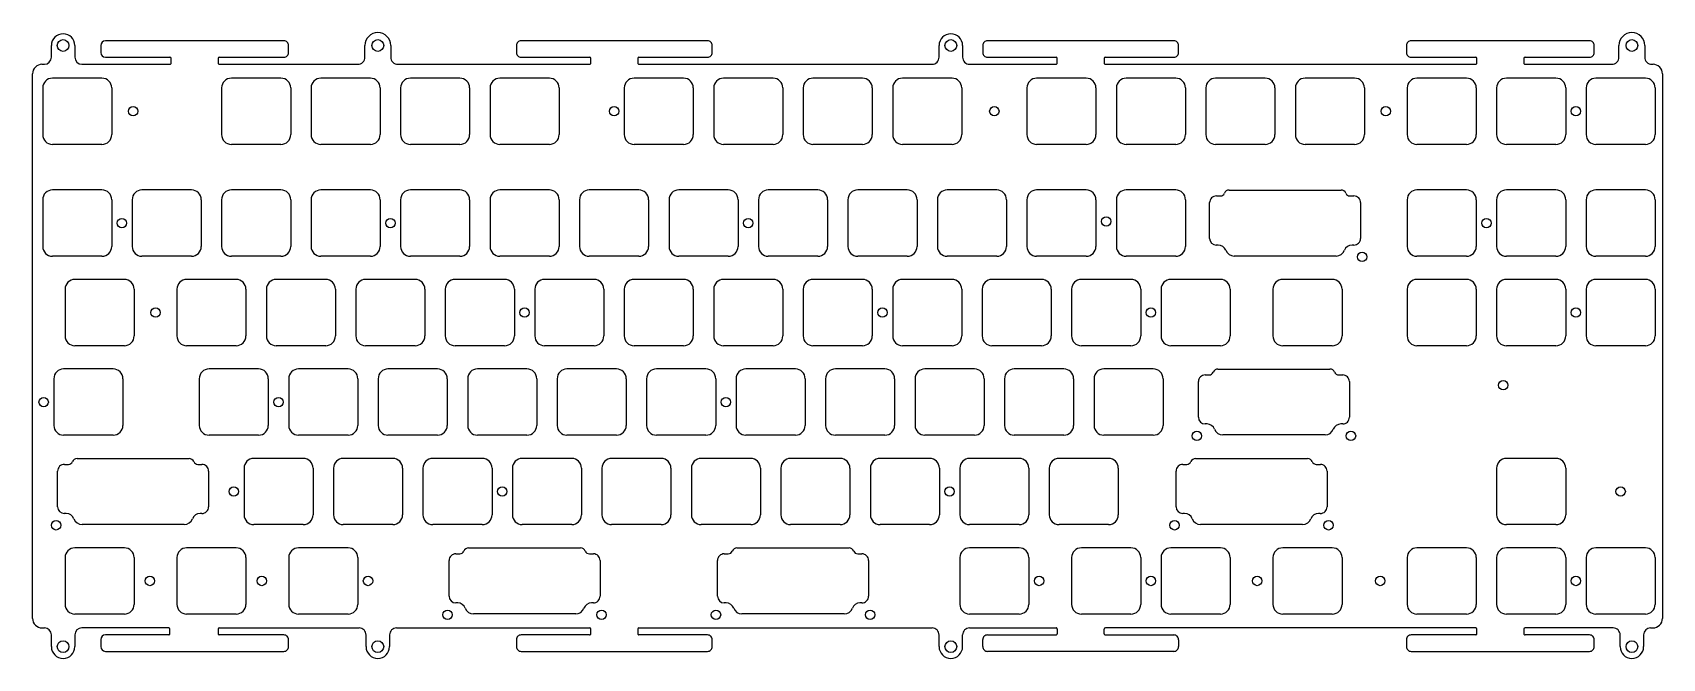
# Model space of a CAD drawing. Header units: millimetres. Extents: x -9 to 338, y -117 to 17.
import ezdxf

# ---------------------------------------------------------------- set-up
doc = ezdxf.new("R2010")
doc.units = ezdxf.units.MM
doc.layers.add('BLACK', color=7, linetype='CONTINUOUS')

msp = doc.modelspace()

# ---------------------------------------------------------------- linework, layer by layer
at = {"layer": 'BLACK', "linetype": 'Continuous'}
for p, q in [((-5.499999, 11.5), (-5.499999, 13.999999)), ((-0.499999, 13.999999), (-0.499999, 11.499999)), ((5.000001, 13.999999), (5.000001, 12.499999)), ((44.000001, 14.999999), (6.000001, 14.999999)), ((45.000001, 12.499999), (45.000001, 13.985828)), ((61.250001, 11.499999), (61.250001, 13.999999)), ((66.750001, 13.999999), (66.750001, 11.499999)), ((93.500001, 13.999999), (93.500001, 12.499999)), ((134.200001, 14.999999), (94.514243, 14.999999)), ((135.200001, 12.499999), (135.200001, 13.985828)), ((183.500001, 11.499999), (183.500001, 13.999999)), ((188.500001, 13.999999), (188.500001, 11.499999)), ((192.800001, 13.999999), (192.800001, 12.499999)), ((233.500001, 14.999999), (193.814243, 14.999999)), ((234.500001, 12.499999), (234.500001, 13.985828)), ((283.000001, 13.999999), (283.000001, 12.499999)), ((322.000001, 14.999999), (284.014243, 14.999999)), ((323.000001, 12.499999), (323.000001, 13.985828)), ((328.250001, 11.499999), (328.250001, 13.999999)), ((333.750001, 13.999999), (333.750001, 11.499999)), ((6.000001, 11.499999), (19.749901, 11.499999)), ((20.000001, 10.249999), (20.000001, 11.25697)), ((30.000001, 11.249899), (30.000001, 10.249899)), ((30.250001, 11.499999), (44.000001, 11.499999)), ((44.000001, 11.500049), (44.000001, 11.499999)), ((66.750001, 11.499999), (66.750049, 11.499999)), ((93.500049, 12.499999), (93.500001, 12.499999)), ((94.500001, 11.499999), (109.099901, 11.499999)), ((109.350001, 10.249999), (109.350001, 11.25697)), ((119.350001, 11.249899), (119.350001, 10.249899)), ((119.600001, 11.499999), (134.200001, 11.499999)), ((134.200001, 11.500049), (134.200001, 11.499999)), ((188.500001, 11.499999), (188.500049, 11.499999)), ((192.800049, 12.499999), (192.800001, 12.499999)), ((193.800001, 11.499999), (208.399901, 11.499999)), ((208.650001, 10.249999), (208.650001, 11.25697)), ((218.650001, 11.249899), (218.650001, 10.249899)), ((218.900001, 11.499999), (233.500001, 11.499999)), ((233.500001, 11.500049), (233.500001, 11.499999)), ((283.000049, 12.499999), (283.000001, 12.499999)), ((284.000001, 11.499999), (297.749901, 11.499999)), ((298.000001, 10.249999), (298.000001, 11.25697)), ((308.000001, 11.249899), (308.000001, 10.249899)), ((308.250001, 11.499999), (322.000001, 11.499999)), ((322.000001, 11.500049), (322.000001, 11.499999)), ((333.750001, 11.499999), (333.750049, 11.499999)), ((-9.499999, -108.000001), (-9.499999, 8)), ((-7.499999, 9.999999), (-7, 9.999999)), ((5.275001, 7.05), (-5.274995, 7.05)), ((1.000001, 9.999999), (19.750001, 9.999999)), ((19.750001, 9.999999), (19.750001, 10.000049)), ((30.249801, 9.999999), (59.750001, 9.999999)), ((43.375, 7.05), (32.824999, 7.05)), ((62.425, 7.05), (51.874999, 7.05)), ((59.750001, 9.999999), (59.750001, 10.000049)), ((68.250001, 9.999999), (109.100001, 9.999999)), ((81.475, 7.05), (70.924999, 7.05)), ((100.525, 7.05), (89.974999, 7.05)), ((109.100001, 9.999999), (109.100001, 10.000049)), ((118.550001, 7.049999), (118.550001, 7.05)), ((129.100001, 7.05), (118.550001, 7.05)), ((119.599801, 9.999999), (182.000001, 9.999999)), ((137.600001, 7.049999), (137.600001, 7.05)), ((148.150001, 7.05), (137.600001, 7.05)), ((156.650001, 7.049999), (156.650001, 7.05)), ((167.200001, 7.05), (156.650001, 7.05)), ((186.25, 7.05), (175.699999, 7.05)), ((182.000001, 9.999999), (182.000001, 10.000049)), ((190.000001, 9.999999), (208.400001, 9.999999)), ((214.825, 7.05), (204.274999, 7.05)), ((208.400001, 9.999999), (208.400001, 10.000049)), ((218.899801, 9.999999), (297.750001, 9.999999)), ((233.875, 7.05), (223.324999, 7.05)), ((252.925, 7.05), (242.374999, 7.05)), ((261.425001, 7.049999), (261.425001, 7.05)), ((271.975001, 7.05), (261.425001, 7.05)), ((285.237501, 7.049999), (285.237501, 7.05)), ((295.787501, 7.05), (285.237501, 7.05)), ((297.750001, 9.999999), (297.750001, 10.000049)), ((304.287501, 7.049999), (304.287501, 7.05)), ((314.837501, 7.05), (304.287501, 7.05)), ((308.249801, 9.999999), (326.750001, 9.999999)), ((323.337501, 7.049999), (323.337501, 7.05)), ((333.887501, 7.05), (323.337501, 7.05)), ((326.750001, 9.999999), (326.750001, 10.000049)), ((335.250001, 9.999999), (335.500001, 9.999999)), ((337.500001, 7.98), (337.500001, -108.000001)), ((-7.349999, 4.974996), (-7.349999, -4.974998)), ((7.350001, 4.974999), (7.350001, -4.975001)), ((30.75, 4.975), (30.75, -4.975001)), ((45.45, 4.975), (45.45, -4.975)), ((49.8, 4.975), (49.8, -4.975001)), ((64.5, 4.975), (64.5, -4.975)), ((68.85, 4.975), (68.85, -4.975001)), ((83.55, 4.975), (83.55, -4.975)), ((87.9, 4.975), (87.9, -4.975001)), ((102.6, 4.975), (102.6, -4.975)), ((116.475001, 4.974999), (116.475001, -4.975001)), ((131.175001, 4.974999), (131.175001, -4.975001)), ((135.525001, 4.974999), (135.525001, -4.975001)), ((150.225001, 4.974999), (150.225001, -4.975001)), ((154.575001, 4.974999), (154.575001, -4.975001)), ((169.275001, 4.974999), (169.275001, -4.975001)), ((173.625, 4.975), (173.625, -4.975001)), ((188.325, 4.975), (188.325, -4.975)), ((202.2, 4.975), (202.2, -4.975001)), ((216.9, 4.975), (216.9, -4.975)), ((221.25, 4.975), (221.25, -4.975001)), ((235.95, 4.975), (235.95, -4.975)), ((240.3, 4.975), (240.3, -4.975001)), ((255, 4.975), (255, -4.975)), ((259.350001, 4.974999), (259.350001, -4.975001)), ((274.050001, 4.974999), (274.050001, -4.975001)), ((283.162501, 4.974999), (283.162501, -4.975001)), ((297.862501, 4.974999), (297.862501, -4.975001)), ((302.212501, 4.974999), (302.212501, -4.975001)), ((316.912501, 4.974999), (316.912501, -4.975001)), ((321.262501, 4.974999), (321.262501, -4.975001)), ((335.962501, 4.974999), (335.962501, -4.975001)), ((5.275001, -7.05), (-5.274997, -7.05)), ((5.275001, -7.050001), (5.275001, -7.05)), ((43.375, -7.05), (32.825, -7.05)), ((62.425, -7.05), (51.875, -7.05)), ((81.475, -7.05), (70.925, -7.05)), ((100.525, -7.05), (89.975, -7.05)), ((129.100001, -7.05), (118.550001, -7.05)), ((129.100001, -7.050001), (129.100001, -7.05)), ((148.150001, -7.05), (137.600001, -7.05)), ((148.150001, -7.050001), (148.150001, -7.05)), ((167.200001, -7.05), (156.650001, -7.05)), ((167.200001, -7.050001), (167.200001, -7.05)), ((186.25, -7.05), (175.7, -7.05)), ((214.825, -7.05), (204.275, -7.05)), ((233.875, -7.05), (223.325, -7.05)), ((252.925, -7.05), (242.375, -7.05)), ((271.975001, -7.05), (261.425001, -7.05)), ((271.975001, -7.050001), (271.975001, -7.05)), ((295.787501, -7.05), (285.237501, -7.05)), ((295.787501, -7.050001), (295.787501, -7.05)), ((314.837501, -7.05), (304.287501, -7.05)), ((314.837501, -7.050001), (314.837501, -7.05)), ((333.887501, -7.05), (323.337501, -7.05)), ((333.887501, -7.050001), (333.887501, -7.05)), ((5.275001, -16.7625), (-5.274993, -16.7625)), ((13.775001, -16.762501), (13.775001, -16.7625)), ((24.325001, -16.7625), (13.775001, -16.7625)), ((32.825001, -16.762501), (32.825001, -16.7625)), ((43.375001, -16.7625), (32.825001, -16.7625)), ((51.875001, -16.762501), (51.875001, -16.7625)), ((62.425001, -16.7625), (51.875001, -16.7625)), ((70.925001, -16.762501), (70.925001, -16.7625)), ((81.475001, -16.7625), (70.925001, -16.7625)), ((89.975001, -16.762501), (89.975001, -16.7625)), ((100.525001, -16.7625), (89.975001, -16.7625)), ((109.025001, -16.762501), (109.025001, -16.7625)), ((119.575001, -16.7625), (109.025001, -16.7625)), ((128.075001, -16.762501), (128.075001, -16.7625)), ((138.625001, -16.7625), (128.075001, -16.7625)), ((147.125001, -16.762501), (147.125001, -16.7625)), ((157.675001, -16.7625), (147.125001, -16.7625)), ((166.175001, -16.762501), (166.175001, -16.7625)), ((176.725001, -16.7625), (166.175001, -16.7625)), ((195.775001, -16.762501), (185.225001, -16.762501)), ((214.825001, -16.762501), (204.275001, -16.762501)), ((233.875001, -16.762501), (223.325001, -16.762501)), ((245.247375, -16.784911), (245.247375, -16.7849)), ((245.247375, -16.7849), (269.102575, -16.7849)), ((285.237501, -16.762501), (285.237501, -16.7625)), ((295.787501, -16.7625), (285.237501, -16.7625)), ((304.287501, -16.762501), (304.287501, -16.7625)), ((314.837501, -16.7625), (304.287501, -16.7625)), ((323.337501, -16.762501), (323.337501, -16.7625)), ((333.887501, -16.7625), (323.337501, -16.7625)), ((-7.349999, -18.837506), (-7.349999, -28.787498)), ((7.350001, -18.837501), (7.350001, -28.787501)), ((11.700001, -18.837501), (11.700001, -28.787501)), ((26.400001, -18.837501), (26.400001, -28.787501)), ((30.750001, -18.837501), (30.750001, -28.787501)), ((45.450001, -18.837501), (45.450001, -28.787501)), ((49.800001, -18.837501), (49.800001, -28.787501)), ((64.500001, -18.837501), (64.500001, -28.787501)), ((68.850001, -18.837501), (68.850001, -28.787501)), ((83.550001, -18.837501), (83.550001, -28.787501)), ((87.900001, -18.837501), (87.900001, -28.787501)), ((102.600001, -18.837501), (102.600001, -28.787501)), ((106.950001, -18.837501), (106.950001, -28.787501)), ((121.650001, -18.837501), (121.650001, -28.787501)), ((126.000001, -18.837501), (126.000001, -28.787501)), ((140.700001, -18.837501), (140.700001, -28.787501)), ((145.050001, -18.837501), (145.050001, -28.787501)), ((159.750001, -18.837501), (159.750001, -28.787501)), ((164.100001, -18.837501), (164.100001, -28.787501)), ((178.800001, -18.837501), (178.800001, -28.787501)), ((183.150001, -18.837501), (183.150001, -28.787501)), ((197.850001, -18.837501), (197.850001, -28.787501)), ((202.200001, -18.837501), (202.200001, -28.787501)), ((216.900001, -18.837501), (216.900001, -28.787501)), ((221.250001, -18.837501), (221.250001, -28.787501)), ((235.950001, -18.837501), (235.950001, -28.787501)), ((241.099485, -27.06294), (241.099485, -19.4622)), ((242.536512, -18.03706), (243.390075, -18.03706)), ((243.390075, -18.037048), (243.390075, -18.03706)), ((270.959775, -18.03706), (271.825375, -18.03706)), ((273.250365, -19.46206), (273.250365, -27.0629)), ((283.162501, -18.837501), (283.162501, -28.787501)), ((297.862501, -18.837501), (297.862501, -28.787501)), ((302.212501, -18.837501), (302.212501, -28.787501)), ((316.912501, -18.837501), (316.912501, -28.787501)), ((321.262501, -18.837501), (321.262501, -28.787501)), ((335.962501, -18.837501), (335.962501, -28.787501)), ((5.275001, -30.8625), (-5.274997, -30.8625)), ((5.275001, -30.862501), (5.275001, -30.8625)), ((24.325001, -30.8625), (13.775001, -30.8625)), ((24.325001, -30.862501), (24.325001, -30.8625)), ((43.375001, -30.8625), (32.825001, -30.8625)), ((43.375001, -30.862501), (43.375001, -30.8625)), ((62.425001, -30.8625), (51.875001, -30.8625)), ((62.425001, -30.862501), (62.425001, -30.8625)), ((81.475001, -30.8625), (70.925001, -30.8625)), ((81.475001, -30.862501), (81.475001, -30.8625)), ((100.525001, -30.8625), (89.975001, -30.8625)), ((100.525001, -30.862501), (100.525001, -30.8625)), ((119.575001, -30.8625), (109.025001, -30.8625)), ((119.575001, -30.862501), (119.575001, -30.8625)), ((138.625001, -30.8625), (128.075001, -30.8625)), ((138.625001, -30.862501), (138.625001, -30.8625)), ((157.675001, -30.8625), (147.125001, -30.8625)), ((157.675001, -30.862501), (157.675001, -30.8625)), ((176.725001, -30.8625), (166.175001, -30.8625)), ((176.725001, -30.862501), (176.725001, -30.8625)), ((195.775001, -30.862501), (185.225001, -30.862501)), ((214.825001, -30.862501), (204.275001, -30.862501)), ((233.875001, -30.862501), (223.325001, -30.862501)), ((242.928575, -28.48794), (242.524475, -28.48794)), ((268.050425, -30.82441), (246.299575, -30.82441)), ((271.813458, -28.48794), (271.421325, -28.48794)), ((295.787501, -30.8625), (285.237501, -30.8625)), ((295.787501, -30.862501), (295.787501, -30.8625)), ((314.837501, -30.8625), (304.287501, -30.8625)), ((314.837501, -30.862501), (314.837501, -30.8625)), ((333.887501, -30.8625), (323.337501, -30.8625)), ((333.887501, -30.862501), (333.887501, -30.8625)), ((-2.587499, -37.887506), (-2.587499, -47.837498)), ((10.037501, -35.8125), (-0.512493, -35.8125)), ((12.112501, -37.887501), (12.112501, -47.837501)), ((21.225001, -37.887501), (21.225001, -47.837501)), ((23.300001, -35.812501), (23.300001, -35.8125)), ((33.850001, -35.8125), (23.300001, -35.8125)), ((35.925001, -37.887501), (35.925001, -47.837501)), ((40.275001, -37.887501), (40.275001, -47.837501)), ((42.350001, -35.812501), (42.350001, -35.8125)), ((52.900001, -35.8125), (42.350001, -35.8125)), ((54.975001, -37.887501), (54.975001, -47.837501)), ((59.325001, -37.887501), (59.325001, -47.837501)), ((61.400001, -35.812501), (61.400001, -35.8125)), ((71.950001, -35.8125), (61.400001, -35.8125)), ((74.025001, -37.887501), (74.025001, -47.837501)), ((78.375001, -37.887501), (78.375001, -47.837501)), ((80.450001, -35.812501), (80.450001, -35.8125)), ((91.000001, -35.8125), (80.450001, -35.8125)), ((93.075001, -37.887501), (93.075001, -47.837501)), ((97.425001, -37.887501), (97.425001, -47.837501)), ((99.500001, -35.812501), (99.500001, -35.8125)), ((110.050001, -35.8125), (99.500001, -35.8125)), ((112.125001, -37.887501), (112.125001, -47.837501)), ((116.475001, -37.887501), (116.475001, -47.837501)), ((118.550001, -35.812501), (118.550001, -35.8125)), ((129.100001, -35.8125), (118.550001, -35.8125)), ((131.175001, -37.887501), (131.175001, -47.837501)), ((135.525001, -37.887501), (135.525001, -47.837501)), ((137.600001, -35.812501), (137.600001, -35.8125)), ((148.150001, -35.8125), (137.600001, -35.8125)), ((150.225001, -37.887501), (150.225001, -47.837501)), ((154.575001, -37.887501), (154.575001, -47.837501)), ((156.650001, -35.812501), (156.650001, -35.8125)), ((167.200001, -35.8125), (156.650001, -35.8125)), ((169.275001, -37.887501), (169.275001, -47.837501)), ((173.625001, -37.887501), (173.625001, -47.837501)), ((175.700001, -35.812501), (175.700001, -35.8125)), ((186.250001, -35.8125), (175.700001, -35.8125)), ((188.325001, -37.887501), (188.325001, -47.837501)), ((192.675001, -37.887501), (192.675001, -47.837501)), ((194.750001, -35.812501), (194.750001, -35.8125)), ((205.300001, -35.8125), (194.750001, -35.8125)), ((207.375001, -37.887501), (207.375001, -47.837501)), ((211.725001, -37.887501), (211.725001, -47.837501)), ((213.800001, -35.812501), (213.800001, -35.8125)), ((224.350001, -35.8125), (213.800001, -35.8125)), ((226.425001, -37.887501), (226.425001, -47.837501)), ((230.775001, -37.887501), (230.775001, -47.837501)), ((232.850001, -35.812501), (232.850001, -35.8125)), ((243.400001, -35.8125), (232.850001, -35.8125)), ((245.475001, -37.887501), (245.475001, -47.837501)), ((254.5875, -37.8875), (254.5875, -47.837501)), ((267.2125, -35.8125), (256.662499, -35.8125)), ((269.2875, -37.8875), (269.2875, -47.8375)), ((283.162501, -37.887501), (283.162501, -47.837501)), ((285.237501, -35.812501), (285.237501, -35.8125)), ((295.787501, -35.8125), (285.237501, -35.8125)), ((297.862501, -37.887501), (297.862501, -47.837501)), ((302.212501, -37.887501), (302.212501, -47.837501)), ((304.287501, -35.812501), (304.287501, -35.8125)), ((314.837501, -35.8125), (304.287501, -35.8125)), ((316.912501, -37.887501), (316.912501, -47.837501)), ((321.262501, -37.887501), (321.262501, -47.837501)), ((323.337501, -35.812501), (323.337501, -35.8125)), ((333.887501, -35.8125), (323.337501, -35.8125)), ((335.962501, -37.887501), (335.962501, -47.837501)), ((10.037501, -49.9125), (-0.512497, -49.9125)), ((10.037501, -49.912501), (10.037501, -49.9125)), ((33.850001, -49.9125), (23.300001, -49.9125)), ((33.850001, -49.912501), (33.850001, -49.9125)), ((52.900001, -49.9125), (42.350001, -49.9125)), ((52.900001, -49.912501), (52.900001, -49.9125)), ((71.950001, -49.9125), (61.400001, -49.9125)), ((71.950001, -49.912501), (71.950001, -49.9125)), ((91.000001, -49.9125), (80.450001, -49.9125)), ((91.000001, -49.912501), (91.000001, -49.9125)), ((110.050001, -49.9125), (99.500001, -49.9125)), ((110.050001, -49.912501), (110.050001, -49.9125)), ((129.100001, -49.9125), (118.550001, -49.9125)), ((129.100001, -49.912501), (129.100001, -49.9125)), ((148.150001, -49.9125), (137.600001, -49.9125)), ((148.150001, -49.912501), (148.150001, -49.9125)), ((167.200001, -49.9125), (156.650001, -49.9125)), ((167.200001, -49.912501), (167.200001, -49.9125)), ((186.250001, -49.9125), (175.700001, -49.9125)), ((186.250001, -49.912501), (186.250001, -49.9125)), ((205.300001, -49.9125), (194.750001, -49.9125)), ((205.300001, -49.912501), (205.300001, -49.9125)), ((224.350001, -49.9125), (213.800001, -49.9125)), ((224.350001, -49.912501), (224.350001, -49.9125)), ((243.400001, -49.9125), (232.850001, -49.9125)), ((243.400001, -49.912501), (243.400001, -49.9125)), ((267.2125, -49.9125), (256.6625, -49.9125)), ((295.787501, -49.9125), (285.237501, -49.9125)), ((295.787501, -49.912501), (295.787501, -49.9125)), ((314.837501, -49.9125), (304.287501, -49.9125)), ((314.837501, -49.912501), (314.837501, -49.9125)), ((333.887501, -49.9125), (323.337501, -49.9125)), ((333.887501, -49.912501), (333.887501, -49.9125)), ((7.65625, -54.8625), (-2.893751, -54.8625)), ((28.062501, -54.862501), (28.062501, -54.8625)), ((38.612501, -54.8625), (28.062501, -54.8625)), ((47.112501, -54.862501), (47.112501, -54.8625)), ((57.662501, -54.8625), (47.112501, -54.8625)), ((66.162501, -54.862501), (66.162501, -54.8625)), ((76.712501, -54.8625), (66.162501, -54.8625)), ((85.212501, -54.862501), (85.212501, -54.8625)), ((95.762501, -54.8625), (85.212501, -54.8625)), ((104.262501, -54.862501), (104.262501, -54.8625)), ((114.812501, -54.8625), (104.262501, -54.8625)), ((123.312501, -54.862501), (123.312501, -54.8625)), ((133.862501, -54.8625), (123.312501, -54.8625)), ((142.362501, -54.862501), (142.362501, -54.8625)), ((152.912501, -54.8625), (142.362501, -54.8625)), ((161.412501, -54.862501), (161.412501, -54.8625)), ((171.962501, -54.8625), (161.412501, -54.8625)), ((180.462501, -54.862501), (180.462501, -54.8625)), ((191.012501, -54.8625), (180.462501, -54.8625)), ((199.512501, -54.862501), (199.512501, -54.8625)), ((210.062501, -54.8625), (199.512501, -54.8625)), ((218.562501, -54.862501), (218.562501, -54.8625)), ((229.112501, -54.8625), (218.562501, -54.8625)), ((242.866125, -54.884911), (242.866125, -54.8849)), ((242.866125, -54.8849), (266.721325, -54.8849)), ((-4.96875, -56.9375), (-4.96875, -66.887501)), ((9.73125, -56.9375), (9.73125, -66.8875)), ((25.987501, -56.937501), (25.987501, -66.887501)), ((40.687501, -56.937501), (40.687501, -66.887501)), ((45.037501, -56.937501), (45.037501, -66.887501)), ((59.737501, -56.937501), (59.737501, -66.887501)), ((64.087501, -56.937501), (64.087501, -66.887501)), ((78.787501, -56.937501), (78.787501, -66.887501)), ((83.137501, -56.937501), (83.137501, -66.887501)), ((97.837501, -56.937501), (97.837501, -66.887501)), ((102.187501, -56.937501), (102.187501, -66.887501)), ((116.887501, -56.937501), (116.887501, -66.887501)), ((121.237501, -56.937501), (121.237501, -66.887501)), ((135.937501, -56.937501), (135.937501, -66.887501)), ((140.287501, -56.937501), (140.287501, -66.887501)), ((154.987501, -56.937501), (154.987501, -66.887501)), ((159.337501, -56.937501), (159.337501, -66.887501)), ((174.037501, -56.937501), (174.037501, -66.887501)), ((178.387501, -56.937501), (178.387501, -66.887501)), ((193.087501, -56.937501), (193.087501, -66.887501)), ((197.437501, -56.937501), (197.437501, -66.887501)), ((212.137501, -56.937501), (212.137501, -66.887501)), ((216.487501, -56.937501), (216.487501, -66.887501)), ((231.187501, -56.937501), (231.187501, -66.887501)), ((238.718235, -65.16294), (238.718235, -57.5622)), ((240.155262, -56.13706), (241.008825, -56.13706)), ((241.008825, -56.137048), (241.008825, -56.13706)), ((268.578525, -56.13706), (269.444125, -56.13706)), ((270.869115, -57.56206), (270.869115, -65.1629)), ((7.65625, -68.9625), (-2.89375, -68.9625)), ((38.612501, -68.9625), (28.062501, -68.9625)), ((38.612501, -68.962501), (38.612501, -68.9625)), ((57.662501, -68.9625), (47.112501, -68.9625)), ((57.662501, -68.962501), (57.662501, -68.9625)), ((76.712501, -68.9625), (66.162501, -68.9625)), ((76.712501, -68.962501), (76.712501, -68.9625)), ((95.762501, -68.9625), (85.212501, -68.9625)), ((95.762501, -68.962501), (95.762501, -68.9625)), ((114.812501, -68.9625), (104.262501, -68.9625)), ((114.812501, -68.962501), (114.812501, -68.9625)), ((133.862501, -68.9625), (123.312501, -68.9625)), ((133.862501, -68.962501), (133.862501, -68.9625)), ((152.912501, -68.9625), (142.362501, -68.9625)), ((152.912501, -68.962501), (152.912501, -68.9625)), ((171.962501, -68.9625), (161.412501, -68.9625)), ((171.962501, -68.962501), (171.962501, -68.9625)), ((191.012501, -68.9625), (180.462501, -68.9625)), ((191.012501, -68.962501), (191.012501, -68.9625)), ((210.062501, -68.9625), (199.512501, -68.9625)), ((210.062501, -68.962501), (210.062501, -68.9625)), ((229.112501, -68.9625), (218.562501, -68.9625)), ((229.112501, -68.962501), (229.112501, -68.9625)), ((240.547325, -66.58794), (240.143225, -66.58794)), ((265.669175, -68.92441), (243.918325, -68.92441)), ((269.432208, -66.58794), (269.040075, -66.58794)), ((-2.732238, -75.18706), (-1.878675, -75.18706)), ((-1.878675, -75.187048), (-1.878675, -75.18706)), ((-0.021375, -73.934911), (-0.021375, -73.9349)), ((-0.021375, -73.9349), (23.833825, -73.9349)), ((25.691025, -75.18706), (26.556625, -75.18706)), ((35.512501, -75.987501), (35.512501, -85.937501)), ((37.587501, -73.912501), (37.587501, -73.9125)), ((48.137501, -73.9125), (37.587501, -73.9125)), ((50.212501, -75.987501), (50.212501, -85.937501)), ((54.562501, -75.987501), (54.562501, -85.937501)), ((56.637501, -73.912501), (56.637501, -73.9125)), ((67.187501, -73.9125), (56.637501, -73.9125)), ((69.262501, -75.987501), (69.262501, -85.937501)), ((73.612501, -75.987501), (73.612501, -85.937501)), ((75.687501, -73.912501), (75.687501, -73.9125)), ((86.237501, -73.9125), (75.687501, -73.9125)), ((88.312501, -75.987501), (88.312501, -85.937501)), ((92.662501, -75.987501), (92.662501, -85.937501)), ((94.737501, -73.912501), (94.737501, -73.9125)), ((105.287501, -73.9125), (94.737501, -73.9125)), ((107.362501, -75.987501), (107.362501, -85.937501)), ((111.712501, -75.987501), (111.712501, -85.937501)), ((113.787501, -73.912501), (113.787501, -73.9125)), ((124.337501, -73.9125), (113.787501, -73.9125)), ((126.412501, -75.987501), (126.412501, -85.937501)), ((130.762501, -75.987501), (130.762501, -85.937501)), ((132.837501, -73.912501), (132.837501, -73.9125)), ((143.387501, -73.9125), (132.837501, -73.9125)), ((145.462501, -75.987501), (145.462501, -85.937501)), ((149.812501, -75.987501), (149.812501, -85.937501)), ((151.887501, -73.912501), (151.887501, -73.9125)), ((162.437501, -73.9125), (151.887501, -73.9125)), ((164.512501, -75.987501), (164.512501, -85.937501)), ((168.862501, -75.987501), (168.862501, -85.937501)), ((170.937501, -73.912501), (170.937501, -73.9125)), ((181.487501, -73.9125), (170.937501, -73.9125)), ((183.562501, -75.987501), (183.562501, -85.937501)), ((187.9125, -75.987501), (187.9125, -85.937501)), ((200.537501, -73.9125), (189.987501, -73.9125)), ((202.6125, -75.9875), (202.6125, -85.937501)), ((202.612502, -75.9875), (202.6125, -75.9875)), ((206.9625, -75.987501), (206.9625, -85.937501)), ((219.587501, -73.9125), (209.037501, -73.9125)), ((221.6625, -75.9875), (221.6625, -85.937501)), ((221.662502, -75.9875), (221.6625, -75.9875)), ((235.392762, -75.18706), (236.246325, -75.18706)), ((236.246325, -75.187048), (236.246325, -75.18706)), ((238.103625, -73.9349), (261.958825, -73.9349)), ((238.103625, -73.934911), (238.103625, -73.9349)), ((263.816025, -75.18706), (264.681625, -75.18706)), ((302.212501, -75.987501), (302.212501, -85.937501)), ((304.287501, -73.912501), (304.287501, -73.9125)), ((314.837501, -73.9125), (304.287501, -73.9125)), ((316.912501, -75.987501), (316.912501, -85.937501)), ((-4.169265, -84.21294), (-4.169265, -76.6122)), ((27.981615, -76.61206), (27.981615, -84.2129)), ((233.955735, -84.21294), (233.955735, -76.6122)), ((266.106615, -76.61206), (266.106615, -84.2129)), ((-2.340175, -85.63794), (-2.744275, -85.63794)), ((26.544708, -85.63794), (26.152575, -85.63794)), ((235.784825, -85.63794), (235.380725, -85.63794)), ((264.669708, -85.63794), (264.277575, -85.63794)), ((22.781675, -87.97441), (1.030825, -87.97441)), ((48.137501, -88.0125), (37.587501, -88.0125)), ((48.137501, -88.012501), (48.137501, -88.0125)), ((67.187501, -88.0125), (56.637501, -88.0125)), ((67.187501, -88.012501), (67.187501, -88.0125)), ((86.237501, -88.0125), (75.687501, -88.0125)), ((86.237501, -88.012501), (86.237501, -88.0125)), ((105.287501, -88.0125), (94.737501, -88.0125)), ((105.287501, -88.012501), (105.287501, -88.0125)), ((124.337501, -88.0125), (113.787501, -88.0125)), ((124.337501, -88.012501), (124.337501, -88.0125)), ((143.387501, -88.0125), (132.837501, -88.0125)), ((143.387501, -88.012501), (143.387501, -88.0125)), ((162.437501, -88.0125), (151.887501, -88.0125)), ((162.437501, -88.012501), (162.437501, -88.0125)), ((181.487501, -88.0125), (170.937501, -88.0125)), ((181.487501, -88.012501), (181.487501, -88.0125)), ((200.537501, -88.0125), (189.987501, -88.0125)), ((219.587501, -88.0125), (209.037501, -88.0125)), ((260.906675, -87.97441), (239.155825, -87.97441)), ((314.837501, -88.0125), (304.287501, -88.0125)), ((314.837501, -88.012501), (314.837501, -88.0125)), ((10.0375, -92.9625), (-0.512501, -92.9625)), ((33.85, -92.9625), (23.299999, -92.9625)), ((57.6625, -92.9625), (47.112499, -92.9625)), ((83.322375, -92.984911), (83.322375, -92.9849)), ((83.322375, -92.9849), (107.177575, -92.9849)), ((140.472375, -92.984911), (140.472375, -92.9849)), ((140.472375, -92.9849), (164.327575, -92.9849)), ((200.5375, -92.9625), (189.987499, -92.9625)), ((224.35, -92.9625), (213.799999, -92.9625)), ((243.4, -92.9625), (232.849999, -92.9625)), ((267.2125, -92.9625), (256.662499, -92.9625)), ((285.237501, -92.962501), (285.237501, -92.9625)), ((295.787501, -92.9625), (285.237501, -92.9625)), ((304.287501, -92.962501), (304.287501, -92.9625)), ((314.837501, -92.9625), (304.287501, -92.9625)), ((323.337501, -92.962501), (323.337501, -92.9625)), ((333.887501, -92.9625), (323.337501, -92.9625)), ((-2.5875, -95.0375), (-2.5875, -104.987501)), ((12.1125, -95.0375), (12.1125, -104.9875)), ((21.225, -95.0375), (21.225, -104.987501)), ((35.925, -95.0375), (35.925, -104.9875)), ((45.0375, -95.0375), (45.0375, -104.987501)), ((59.7375, -95.0375), (59.7375, -104.9875)), ((79.174485, -103.26294), (79.174485, -95.6622)), ((80.611512, -94.23706), (81.465075, -94.23706)), ((81.465075, -94.237048), (81.465075, -94.23706)), ((109.034775, -94.23706), (109.900375, -94.23706)), ((111.325365, -95.66206), (111.325365, -103.2629)), ((136.324485, -103.26294), (136.324485, -95.6622)), ((137.761512, -94.23706), (138.615075, -94.23706)), ((138.615075, -94.237048), (138.615075, -94.23706)), ((166.184775, -94.23706), (167.050375, -94.23706)), ((168.475365, -95.66206), (168.475365, -103.2629)), ((187.9125, -95.0375), (187.9125, -104.987501)), ((202.6125, -95.0375), (202.6125, -104.9875)), ((211.725, -95.0375), (211.725, -104.987501)), ((226.425, -95.0375), (226.425, -104.9875)), ((230.775, -95.0375), (230.775, -104.987501)), ((245.475, -95.0375), (245.475, -104.9875)), ((254.5875, -95.0375), (254.5875, -104.987501)), ((269.2875, -95.0375), (269.2875, -104.9875)), ((283.162501, -95.037501), (283.162501, -104.987501)), ((297.862501, -95.037501), (297.862501, -104.987501)), ((302.212501, -95.037501), (302.212501, -104.987501)), ((316.912501, -95.037501), (316.912501, -104.987501)), ((321.262501, -95.037501), (321.262501, -104.987501)), ((335.962501, -95.037501), (335.962501, -104.987501)), ((10.0375, -107.0625), (-0.5125, -107.0625)), ((33.85, -107.0625), (23.3, -107.0625)), ((57.6625, -107.0625), (47.1125, -107.0625)), ((81.003575, -104.68794), (80.599475, -104.68794)), ((106.125425, -107.02441), (84.374575, -107.02441)), ((109.888458, -104.68794), (109.496325, -104.68794)), ((138.153575, -104.68794), (137.749475, -104.68794)), ((163.275425, -107.02441), (141.524575, -107.02441)), ((167.038458, -104.68794), (166.646325, -104.68794)), ((200.5375, -107.0625), (189.9875, -107.0625)), ((224.35, -107.0625), (213.8, -107.0625)), ((243.4, -107.0625), (232.85, -107.0625)), ((267.2125, -107.0625), (256.6625, -107.0625)), ((295.787501, -107.0625), (285.237501, -107.0625)), ((295.787501, -107.062501), (295.787501, -107.0625)), ((314.837501, -107.0625), (304.287501, -107.0625)), ((314.837501, -107.062501), (314.837501, -107.0625)), ((333.887501, -107.0625), (323.337501, -107.0625)), ((333.887501, -107.062501), (333.887501, -107.0625)), ((-7.5, -110.000001), (-7, -110.000001)), ((19.499901, -110.000001), (1.000001, -110.000001)), ((19.750001, -111.250001), (19.750001, -110.242994)), ((30.000001, -110.250101), (30.000001, -111.250101)), ((30.250001, -110.000001), (59.999901, -110.000001)), ((68.000001, -110.000001), (109.099901, -110.000001)), ((109.350001, -111.250001), (109.350001, -110.242994)), ((119.350001, -110.250101), (119.350001, -111.250101)), ((119.600001, -110.000001), (181.999901, -110.000001)), ((190.000001, -110.000001), (208.399901, -110.000001)), ((208.650001, -110.257208), (208.650001, -111.250001)), ((218.650001, -111.250101), (218.650001, -110.250101)), ((297.749901, -110.000001), (218.900001, -110.000001)), ((298.000001, -111.250001), (298.000001, -110.242994)), ((308.000001, -110.250101), (308.000001, -111.250101)), ((326.999901, -110.000001), (308.250001, -110.000001)), ((333.8638, -109.31154), (333.8638, -109.311514)), ((335.000001, -110.000001), (335.500001, -110.000001)), ((335.500001, -109.999951), (335.500001, -110.000001)), ((-5.499999, -114.000001), (-5.499999, -111.500002)), ((-0.499999, -111.500001), (-0.499999, -114.000001)), ((5.000001, -112.500001), (5.000001, -114.000001)), ((19.500001, -111.500001), (6.000001, -111.500001)), ((19.500001, -111.500001), (19.500001, -111.499951)), ((44.000001, -111.500001), (30.249801, -111.500001)), ((45.000001, -114.000001), (45.000001, -112.514243)), ((61.500001, -114.000001), (61.500001, -111.517421)), ((66.500001, -111.499901), (66.500001, -114.000001)), ((93.500001, -112.500001), (93.500001, -114.000001)), ((93.500049, -114.000001), (93.500001, -114.000001)), ((109.100001, -111.500001), (94.514243, -111.500001)), ((109.100001, -111.500001), (109.100001, -111.499951)), ((134.200001, -111.500001), (119.599801, -111.500001)), ((135.200001, -114.000001), (135.200001, -112.514243)), ((183.500001, -114.000001), (183.500001, -111.517421)), ((188.500001, -114.000001), (188.500001, -111.499901)), ((192.800001, -114.000001), (192.800001, -112.500001)), ((192.800049, -114.000001), (192.800001, -114.000001)), ((193.814243, -111.500001), (208.400001, -111.500001)), ((208.400001, -111.500001), (208.400001, -111.499951)), ((218.899801, -111.500001), (233.500001, -111.500001)), ((234.500001, -112.514243), (234.500001, -114.000001)), ((283.000001, -112.500001), (283.000001, -114.000001)), ((283.000049, -114.000001), (283.000001, -114.000001)), ((297.750001, -111.500001), (284.014243, -111.500001)), ((297.750001, -111.500001), (297.750001, -111.499951)), ((322.000001, -111.500001), (308.249801, -111.500001)), ((323.000001, -114.000001), (323.000001, -112.514243)), ((328.500001, -114.000001), (328.500001, -111.517421)), ((333.500001, -111.499901), (333.500001, -114.000001)), ((6.000001, -115.000001), (44.000001, -115.000001)), ((44.000001, -114.999951), (44.000001, -115.000001)), ((94.500001, -115.000001), (134.200001, -115.000001)), ((134.200001, -114.999951), (134.200001, -115.000001)), ((233.500001, -115.000001), (193.800001, -115.000001)), ((233.500001, -114.999951), (233.500001, -115.000001)), ((284.000001, -115.000001), (322.000001, -115.000001)), ((322.000001, -114.999951), (322.000001, -115.000001))]:
    msp.add_line(p, q, dxfattribs=at)
at = {"layer": 'BLACK'}
for centre, radius in [((-2.999999, 13.999999), 1.25), ((64.000001, 13.999999), 1.25), ((186.000001, 13.999999), 1.25), ((331.000001, 13.999999), 1.25), ((11.90625, 0), 1), ((114.3, 0), 1), ((195.2625, 0), 1), ((278.60625, 0), 1), ((319.0875, 0), 1), ((9.525, -23.8125), 1), ((66.675, -23.8125), 1), ((142.875, -23.8125), 1), ((219.0842, -23.4625), 1), ((300.0375, -23.8125), 1), ((273.575, -31.0125), 1), ((16.66875, -42.8625), 1), ((95.25, -42.8625), 1), ((171.45, -42.8625), 1), ((228.6, -42.8625), 1), ((319.0875, -42.8625), 1), ((303.609375, -58.340625), 1), ((-7.14375, -61.9125), 1), ((42.8625, -61.9125), 1), ((138.1125, -61.9125), 1), ((238.39375, -69.1125), 1), ((271.19375, -69.1125), 1), ((33.3375, -80.9625), 1), ((90.4875, -80.9625), 1), ((185.7375, -80.9625), 1), ((328.6125, -80.9625), 1), ((-4.49375, -88.1625), 1), ((233.63125, -88.1625), 1), ((266.43125, -88.1625), 1), ((15.478124, -100.0125), 1), ((39.290624, -100.0125), 1), ((61.912499, -100.0125), 1), ((204.787499, -100.0125), 1), ((228.599999, -100.0125), 1), ((251.221874, -100.0125), 1), ((277.415625, -100.0125), 1), ((319.0875, -100.0125), 1), ((78.85, -107.2125), 1), ((111.65, -107.2125), 1), ((136, -107.2125), 1), ((168.8, -107.2125), 1), ((-2.999999, -114.000001), 1.25), ((64.000001, -114.000001), 1.25), ((186.000001, -114.000001), 1.25), ((331.000001, -114.000001), 1.25)]:
    msp.add_circle(centre, radius, dxfattribs=at)
for centre, radius, start, end in [((-2.999999, 13.999999), 2.5, 0, 180), ((6.000001, 13.999999), 1, 90, 180), ((43.999901, 13.999799), 1.0002, 359.19965276, 89.99427157), ((64.000001, 13.999999), 2.75, 0, 180), ((94.500201, 13.999899), 1.0002, 89.19558597, 179.99427157), ((134.199901, 13.999799), 1.0002, 359.19965276, 89.99427157), ((186.000001, 13.999999), 2.5, 0, 180), ((193.800201, 13.999899), 1.0002, 89.19558597, 179.99427157), ((233.499901, 13.999799), 1.0002, 359.19965276, 89.99427157), ((284.000201, 13.999899), 1.0002, 89.19558597, 179.99427157), ((321.999901, 13.999799), 1.0002, 359.19965276, 89.99427157), ((331.000001, 13.999999), 2.75, 0, 180), ((-7, 11.5), 1.500001, 270, 0), ((1.000001, 11.499999), 1.5, 180, 270), ((6.000001, 12.499999), 1, 180, 270), ((19.749901, 11.249799), 0.2502, 1.64236504, 90), ((30.250101, 11.249899), 0.2501, 90.02290915, 180), ((44.000101, 12.499999), 0.9999, 269.99427014, 0), ((59.750101, 11.499999), 1.4999, 269.99618015, 0), ((68.250001, 11.499899), 1.4999, 179.99618016, 270), ((94.500001, 12.499899), 0.9999, 179.99427015, 270), ((109.099901, 11.249799), 0.2502, 1.64236504, 90), ((119.600101, 11.249899), 0.2501, 90.02290915, 180), ((134.200101, 12.499999), 0.9999, 269.99427014, 0), ((182.000101, 11.499999), 1.4999, 269.99618015, 0), ((190.000001, 11.499899), 1.4999, 179.99618016, 270), ((193.800001, 12.499899), 0.9999, 179.99427015, 270), ((208.399901, 11.249799), 0.2502, 1.64236504, 90), ((218.900101, 11.249899), 0.2501, 90.02290915, 180), ((233.500101, 12.499999), 0.9999, 269.99427014, 0), ((284.000001, 12.499899), 0.9999, 179.99427015, 270), ((297.749901, 11.249799), 0.2502, 1.64236504, 90), ((308.250101, 11.249899), 0.2501, 90.02290915, 180), ((322.000101, 12.499999), 0.9999, 269.99427014, 0), ((326.750101, 11.499999), 1.4999, 269.99618015, 0), ((335.250001, 11.499899), 1.4999, 179.99618016, 270), ((-7.5, 8), 1.999999, 89.99997135, 180), ((-5.274995, 4.974996), 2.075004, 90, 180), ((5.275001, 4.974999), 2.075001, 0, 90), ((19.750101, 10.249999), 0.2499, 269.9770771, 0), ((30.249801, 10.249799), 0.2498, 179.97706334, 270), ((32.825004, 4.974996), 2.075004, 90.00013806, 179.99988955), ((43.375, 4.975), 2.075, 0, 90), ((51.875004, 4.974996), 2.075004, 90.00013806, 179.99988955), ((62.425003, 4.975003), 2.074997, 359.99991716, 90.00008284), ((70.925004, 4.974996), 2.075004, 90.00013806, 179.99988955), ((81.475003, 4.975003), 2.074997, 359.99991716, 90.00008284), ((89.975004, 4.974996), 2.075004, 90.00013806, 179.99988955), ((100.525, 4.975), 2.075, 0, 90), ((109.100101, 10.249999), 0.2499, 269.9770771, 0), ((118.550001, 4.974999), 2.075, 90, 180), ((119.599801, 10.249799), 0.2498, 179.97706334, 270), ((129.100001, 4.974999), 2.075001, 0, 90), ((137.600001, 4.974999), 2.075, 90, 180), ((148.150001, 4.974999), 2.075001, 0, 90), ((156.650001, 4.974999), 2.075, 90, 180), ((167.200001, 4.974999), 2.075001, 0, 90), ((175.700004, 4.974996), 2.075004, 90.00013806, 179.99988955), ((186.25, 4.975), 2.075, 0, 90), ((204.275004, 4.974996), 2.075004, 90.00013806, 179.99988955), ((208.400101, 10.249999), 0.2499, 269.9770771, 0), ((214.825, 4.975), 2.075, 0, 90), ((218.899801, 10.249799), 0.2498, 179.97706334, 270), ((223.325004, 4.974996), 2.075004, 90.00013806, 179.99988955), ((233.875, 4.975), 2.075, 0, 90), ((242.375004, 4.974996), 2.075004, 90.00013806, 179.99988955), ((252.925, 4.975005), 2.074995, 359.99986194, 90), ((261.425001, 4.974999), 2.075, 90, 180), ((271.975001, 4.974999), 2.075001, 0, 90), ((285.237501, 4.974999), 2.075, 90, 180), ((295.787501, 4.974999), 2.075001, 0, 90), ((297.750101, 10.249999), 0.2499, 269.9770771, 0), ((304.287501, 4.974999), 2.075, 90, 180), ((308.249801, 10.249799), 0.2498, 179.97706334, 270), ((314.837501, 4.974999), 2.075001, 0, 90), ((323.337501, 4.974999), 2.075, 90, 180), ((333.887501, 4.974999), 2.075001, 0, 90), ((335.499901, 7.999799), 2.0002, 359.43284731, 89.9971355), ((-5.274997, -4.974998), 2.075002, 180, 270), ((5.275001, -4.975001), 2.075, 270, 0), ((32.825002, -4.974998), 2.075002, 180.00008284, 269.99994478), ((43.375, -4.975), 2.075, 270, 0), ((51.875002, -4.974998), 2.075002, 180.00008284, 269.99994478), ((62.424996, -4.974996), 2.075004, 270.00011045, 359.99988955), ((70.925002, -4.974998), 2.075002, 180.00008284, 269.99994478), ((81.474996, -4.974996), 2.075004, 270.00011045, 359.99988955), ((89.975002, -4.974998), 2.075002, 180.00008284, 269.99994478), ((100.525, -4.975), 2.075, 270, 0), ((118.550001, -4.975001), 2.074999, 180, 270), ((129.100001, -4.975001), 2.075, 270, 0), ((137.600001, -4.975001), 2.074999, 180, 270), ((148.150001, -4.975001), 2.075, 270, 0), ((156.650001, -4.975001), 2.074999, 180, 270), ((167.200001, -4.975001), 2.075, 270, 0), ((175.700002, -4.974998), 2.075002, 180.00008284, 269.99994478), ((186.25, -4.975), 2.075, 270, 0), ((204.275002, -4.974998), 2.075002, 180.00008284, 269.99994478), ((214.825, -4.975), 2.075, 270, 0), ((223.325002, -4.974998), 2.075002, 180.00008284, 269.99994478), ((233.875, -4.975), 2.075, 270, 0), ((242.375002, -4.974998), 2.075002, 180.00008284, 269.99994478), ((252.925, -4.974995), 2.075, 270, 359.99986194), ((261.425001, -4.975001), 2.074999, 180, 270), ((271.975001, -4.975001), 2.075, 270, 0), ((285.237501, -4.975001), 2.074999, 180, 270), ((295.787501, -4.975001), 2.075, 270, 0), ((304.287501, -4.975001), 2.074999, 180, 270), ((314.837501, -4.975001), 2.075, 270, 0), ((323.337501, -4.975001), 2.074999, 180, 270), ((333.887501, -4.975001), 2.075, 270, 0), ((-5.274994, -18.837505), 2.075005, 89.99997239, 180.00002761), ((5.275001, -18.837501), 2.075001, 0, 90), ((13.775001, -18.837501), 2.075, 90, 180), ((24.325001, -18.837501), 2.075001, 0, 90), ((32.825001, -18.837501), 2.075, 90, 180), ((43.375001, -18.837501), 2.075001, 0, 90), ((51.875001, -18.837501), 2.075, 90, 180), ((62.425001, -18.837501), 2.075001, 0, 90), ((70.925001, -18.837501), 2.075, 90, 180), ((81.475001, -18.837501), 2.075001, 0, 90), ((89.975001, -18.837501), 2.075, 90, 180), ((100.525001, -18.837501), 2.075001, 0, 90), ((109.025001, -18.837501), 2.075, 90, 180), ((119.575001, -18.837501), 2.075001, 0, 90), ((128.075001, -18.837501), 2.075, 90, 180), ((138.625001, -18.837501), 2.075001, 0, 90), ((147.125001, -18.837501), 2.075, 90, 180), ((157.675001, -18.837501), 2.075001, 0, 90), ((166.175001, -18.837501), 2.075, 90, 180), ((176.725001, -18.837501), 2.075001, 0, 90), ((185.225001, -18.837501), 2.075, 90, 180), ((195.775001, -18.837501), 2.075, 0, 90), ((204.275001, -18.837501), 2.075, 90, 180), ((214.825001, -18.837501), 2.075, 0, 90), ((223.325001, -18.837501), 2.075, 90, 180), ((233.875001, -18.837501), 2.075, 0, 90), ((245.247274, -17.859851), 1.07494, 89.99461656, 157.97750247), ((269.10254, -17.85989), 1.07499, 22.02370504, 89.99813454), ((285.237501, -18.837501), 2.075, 90, 180), ((295.787501, -18.837501), 2.075001, 0, 90), ((304.287501, -18.837501), 2.075, 90, 180), ((314.837501, -18.837501), 2.075001, 0, 90), ((323.337501, -18.837501), 2.075, 90, 180), ((333.887501, -18.837501), 2.075001, 0, 90), ((242.524567, -19.462092), 1.425082, 89.51974267, 180.00434217), ((243.390124, -17.108671), 0.928376, 269.99697591, 337.97782841), ((270.9598, -17.1086), 0.92846, 202.02452102, 269.99845724), ((271.8254, -19.462), 1.42494, 359.99758749, 90.00100523), ((242.524486, -27.062939), 1.425001, 180.00004021, 269.99955772), ((271.82524, -27.06286), 1.425125, 269.52631186, 359.99839184), ((-5.274997, -28.787498), 2.075002, 180, 270), ((5.275001, -28.787501), 2.075, 270, 0), ((13.775001, -28.787501), 2.074999, 180, 270), ((24.325001, -28.787501), 2.075, 270, 0), ((32.825001, -28.787501), 2.074999, 180, 270), ((43.375001, -28.787501), 2.075, 270, 0), ((51.875001, -28.787501), 2.074999, 180, 270), ((62.425001, -28.787501), 2.075, 270, 0), ((70.925001, -28.787501), 2.074999, 180, 270), ((81.475001, -28.787501), 2.075, 270, 0), ((89.975001, -28.787501), 2.074999, 180, 270), ((100.525001, -28.787501), 2.075, 270, 0), ((109.025001, -28.787501), 2.074999, 180, 270), ((119.575001, -28.787501), 2.075, 270, 0), ((128.075001, -28.787501), 2.074999, 180, 270), ((138.625001, -28.787501), 2.075, 270, 0), ((147.125001, -28.787501), 2.074999, 180, 270), ((157.675001, -28.787501), 2.075, 270, 0), ((166.175001, -28.787501), 2.074999, 180, 270), ((176.725001, -28.787501), 2.075, 270, 0), ((185.225001, -28.787501), 2.075, 180, 270), ((195.775001, -28.787501), 2.075, 270, 0), ((204.275001, -28.787501), 2.075, 180, 270), ((214.825001, -28.787501), 2.075, 270, 0), ((223.325001, -28.787501), 2.075, 180, 270), ((233.875001, -28.787501), 2.075, 270, 0), ((242.928551, -30.212848), 1.724908, 20.54547839, 89.9992028), ((246.299462, -28.949415), 1.874995, 200.54692151, 270.00345303), ((268.05034, -28.94933), 1.875082, 270.0025973, 339.45098232), ((271.42133, -30.21288), 1.724936, 90.00016608, 159.45408213), ((285.237501, -28.787501), 2.074999, 180, 270), ((295.787501, -28.787501), 2.075, 270, 0), ((304.287501, -28.787501), 2.074999, 180, 270), ((314.837501, -28.787501), 2.075, 270, 0), ((323.337501, -28.787501), 2.074999, 180, 270), ((333.887501, -28.787501), 2.075, 270, 0), ((-0.512494, -37.887505), 2.075005, 89.99997239, 180.00002761), ((10.037501, -37.887501), 2.075001, 0, 90), ((23.300001, -37.887501), 2.075, 90, 180), ((33.850001, -37.887501), 2.075001, 0, 90), ((42.350001, -37.887501), 2.075, 90, 180), ((52.900001, -37.887501), 2.075001, 0, 90), ((61.400001, -37.887501), 2.075, 90, 180), ((71.950001, -37.887501), 2.075001, 0, 90), ((80.450001, -37.887501), 2.075, 90, 180), ((91.000001, -37.887501), 2.075001, 0, 90), ((99.500001, -37.887501), 2.075, 90, 180), ((110.050001, -37.887501), 2.075001, 0, 90), ((118.550001, -37.887501), 2.075, 90, 180), ((129.100001, -37.887501), 2.075001, 0, 90), ((137.600001, -37.887501), 2.075, 90, 180), ((148.150001, -37.887501), 2.075001, 0, 90), ((156.650001, -37.887501), 2.075, 90, 180), ((167.200001, -37.887501), 2.075001, 0, 90), ((175.700001, -37.887501), 2.075, 90, 180), ((186.250001, -37.887501), 2.075001, 0, 90), ((194.750001, -37.887501), 2.075, 90, 180), ((205.300001, -37.887501), 2.075001, 0, 90), ((213.800001, -37.887501), 2.075, 90, 180), ((224.350001, -37.887501), 2.075001, 0, 90), ((232.850001, -37.887501), 2.075, 90, 180), ((243.400001, -37.887501), 2.075001, 0, 90), ((256.662504, -37.887504), 2.075004, 90.00013806, 179.99988955), ((267.2125, -37.8875), 2.075, 0, 90), ((285.237501, -37.887501), 2.075, 90, 180), ((295.787501, -37.887501), 2.075001, 0, 90), ((304.287501, -37.887501), 2.075, 90, 180), ((314.837501, -37.887501), 2.075001, 0, 90), ((323.337501, -37.887501), 2.075, 90, 180), ((333.887501, -37.887501), 2.075001, 0, 90), ((-0.512497, -47.837498), 2.075002, 180, 270), ((10.037501, -47.837501), 2.075, 270, 0), ((23.300001, -47.837501), 2.074999, 180, 270), ((33.850001, -47.837501), 2.075, 270, 0), ((42.350001, -47.837501), 2.074999, 180, 270), ((52.900001, -47.837501), 2.075, 270, 0), ((61.400001, -47.837501), 2.074999, 180, 270), ((71.950001, -47.837501), 2.075, 270, 0), ((80.450001, -47.837501), 2.074999, 180, 270), ((91.000001, -47.837501), 2.075, 270, 0), ((99.500001, -47.837501), 2.074999, 180, 270), ((110.050001, -47.837501), 2.075, 270, 0), ((118.550001, -47.837501), 2.074999, 180, 270), ((129.100001, -47.837501), 2.075, 270, 0), ((137.600001, -47.837501), 2.074999, 180, 270), ((148.150001, -47.837501), 2.075, 270, 0), ((156.650001, -47.837501), 2.074999, 180, 270), ((167.200001, -47.837501), 2.075, 270, 0), ((175.700001, -47.837501), 2.074999, 180, 270), ((186.250001, -47.837501), 2.075, 270, 0), ((194.750001, -47.837501), 2.074999, 180, 270), ((205.300001, -47.837501), 2.075, 270, 0), ((213.800001, -47.837501), 2.074999, 180, 270), ((224.350001, -47.837501), 2.075, 270, 0), ((232.850001, -47.837501), 2.074999, 180, 270), ((243.400001, -47.837501), 2.075, 270, 0), ((256.662502, -47.837498), 2.075002, 180.00008284, 269.99994478), ((267.2125, -47.8375), 2.075, 270, 0), ((285.237501, -47.837501), 2.074999, 180, 270), ((295.787501, -47.837501), 2.075, 270, 0), ((304.287501, -47.837501), 2.074999, 180, 270), ((314.837501, -47.837501), 2.075, 270, 0), ((323.337501, -47.837501), 2.074999, 180, 270), ((333.887501, -47.837501), 2.075, 270, 0), ((-2.893746, -56.937504), 2.075004, 90.00013806, 179.99988955), ((7.65625, -56.9375), 2.075, 0, 90), ((28.062501, -56.937501), 2.075, 90, 180), ((38.612501, -56.937501), 2.075001, 0, 90), ((47.112501, -56.937501), 2.075, 90, 180), ((57.662501, -56.937501), 2.075001, 0, 90), ((66.162501, -56.937501), 2.075, 90, 180), ((76.712501, -56.937501), 2.075001, 0, 90), ((85.212501, -56.937501), 2.075, 90, 180), ((95.762501, -56.937501), 2.075001, 0, 90), ((104.262501, -56.937501), 2.075, 90, 180), ((114.812501, -56.937501), 2.075001, 0, 90), ((123.312501, -56.937501), 2.075, 90, 180), ((133.862501, -56.937501), 2.075001, 0, 90), ((142.362501, -56.937501), 2.075, 90, 180), ((152.912501, -56.937501), 2.075001, 0, 90), ((161.412501, -56.937501), 2.075, 90, 180), ((171.962501, -56.937501), 2.075001, 0, 90), ((180.462501, -56.937501), 2.075, 90, 180), ((191.012501, -56.937501), 2.075001, 0, 90), ((199.512501, -56.937501), 2.075, 90, 180), ((210.062501, -56.937501), 2.075001, 0, 90), ((218.562501, -56.937501), 2.075, 90, 180), ((229.112501, -56.937501), 2.075001, 0, 90), ((242.866024, -55.959851), 1.07494, 89.99461656, 157.97750247), ((266.72129, -55.95989), 1.07499, 22.02370504, 89.99813454), ((240.143317, -57.562092), 1.425082, 89.51974267, 180.00434217), ((241.008874, -55.208671), 0.928376, 269.99697591, 337.97782841), ((268.57855, -55.2086), 0.92846, 202.02452102, 269.99845724), ((269.44415, -57.562), 1.42494, 359.99758749, 90.00100523), ((240.143236, -65.162939), 1.425001, 180.00004021, 269.99955772), ((269.44399, -65.16286), 1.425125, 269.52631186, 359.99839184), ((-2.893748, -66.887498), 2.075002, 180.00008284, 269.99994478), ((7.65625, -66.8875), 2.075, 270, 0), ((28.062501, -66.887501), 2.074999, 180, 270), ((38.612501, -66.887501), 2.075, 270, 0), ((47.112501, -66.887501), 2.074999, 180, 270), ((57.662501, -66.887501), 2.075, 270, 0), ((66.162501, -66.887501), 2.074999, 180, 270), ((76.712501, -66.887501), 2.075, 270, 0), ((85.212501, -66.887501), 2.074999, 180, 270), ((95.762501, -66.887501), 2.075, 270, 0), ((104.262501, -66.887501), 2.074999, 180, 270), ((114.812501, -66.887501), 2.075, 270, 0), ((123.312501, -66.887501), 2.074999, 180, 270), ((133.862501, -66.887501), 2.075, 270, 0), ((142.362501, -66.887501), 2.074999, 180, 270), ((152.912501, -66.887501), 2.075, 270, 0), ((161.412501, -66.887501), 2.074999, 180, 270), ((171.962501, -66.887501), 2.075, 270, 0), ((180.462501, -66.887501), 2.074999, 180, 270), ((191.012501, -66.887501), 2.075, 270, 0), ((199.512501, -66.887501), 2.074999, 180, 270), ((210.062501, -66.887501), 2.075, 270, 0), ((218.562501, -66.887501), 2.074999, 180, 270), ((229.112501, -66.887501), 2.075, 270, 0), ((240.547301, -68.312848), 1.724908, 20.54547839, 89.9992028), ((243.918212, -67.049415), 1.874995, 200.54692151, 270.00345303), ((265.66909, -67.04933), 1.875082, 270.0025973, 339.45098232), ((269.04008, -68.31288), 1.724936, 90.00016608, 159.45408213), ((-2.744183, -76.612092), 1.425082, 89.51974267, 180.00434217), ((-1.878626, -74.258671), 0.928376, 269.99697591, 337.97782841), ((-0.021476, -75.009851), 1.07494, 89.99461656, 157.97750247), ((23.83379, -75.00989), 1.07499, 22.02370504, 89.99813454), ((25.69105, -74.2586), 0.92846, 202.02452102, 269.99845724), ((26.55665, -76.612), 1.42494, 359.99758749, 90.00100523), ((37.587501, -75.987501), 2.075, 90, 180), ((48.137501, -75.987501), 2.075001, 0, 90), ((56.637501, -75.987501), 2.075, 90, 180), ((67.187501, -75.987501), 2.075001, 0, 90), ((75.687501, -75.987501), 2.075, 90, 180), ((86.237501, -75.987501), 2.075001, 0, 90), ((94.737501, -75.987501), 2.075, 90, 180), ((105.287501, -75.987501), 2.075001, 0, 90), ((113.787501, -75.987501), 2.075, 90, 180), ((124.337501, -75.987501), 2.075001, 0, 90), ((132.837501, -75.987501), 2.075, 90, 180), ((143.387501, -75.987501), 2.075001, 0, 90), ((151.887501, -75.987501), 2.075, 90, 180), ((162.437501, -75.987501), 2.075001, 0, 90), ((170.937501, -75.987501), 2.075, 90, 180), ((181.487501, -75.987501), 2.075001, 0, 90), ((189.987501, -75.987501), 2.075001, 90, 180), ((200.537501, -75.987501), 2.075001, 0.00002761, 90), ((209.037501, -75.987501), 2.075001, 90, 180), ((219.587501, -75.987501), 2.075001, 0.00002761, 90), ((235.380817, -76.612092), 1.425082, 89.51974267, 180.00434217), ((236.246374, -74.258671), 0.928376, 269.99697591, 337.97782841), ((238.103524, -75.009851), 1.07494, 89.99461656, 157.97750247), ((261.95879, -75.00989), 1.07499, 22.02370504, 89.99813454), ((263.81605, -74.2586), 0.92846, 202.02452102, 269.99845724), ((264.68165, -76.612), 1.42494, 359.99758749, 90.00100523), ((304.287501, -75.987501), 2.075, 90, 180), ((314.837501, -75.987501), 2.075001, 0, 90), ((-2.744264, -84.212939), 1.425001, 180.00004021, 269.99955772), ((-2.340199, -87.362848), 1.724908, 20.54547839, 89.9992028), ((26.15258, -87.36288), 1.724936, 90.00016608, 159.45408213), ((26.55649, -84.21286), 1.425125, 269.52631186, 359.99839184), ((37.587501, -85.937501), 2.074999, 180, 270), ((48.137501, -85.937501), 2.075, 270, 0), ((56.637501, -85.937501), 2.074999, 180, 270), ((67.187501, -85.937501), 2.075, 270, 0), ((75.687501, -85.937501), 2.074999, 180, 270), ((86.237501, -85.937501), 2.075, 270, 0), ((94.737501, -85.937501), 2.074999, 180, 270), ((105.287501, -85.937501), 2.075, 270, 0), ((113.787501, -85.937501), 2.074999, 180, 270), ((124.337501, -85.937501), 2.075, 270, 0), ((132.837501, -85.937501), 2.074999, 180, 270), ((143.387501, -85.937501), 2.075, 270, 0), ((151.887501, -85.937501), 2.074999, 180, 270), ((162.437501, -85.937501), 2.075, 270, 0), ((170.937501, -85.937501), 2.074999, 180, 270), ((181.487501, -85.937501), 2.075, 270, 0), ((189.987501, -85.937501), 2.074999, 180, 270), ((200.537501, -85.937501), 2.074999, 270, 0), ((209.037501, -85.937501), 2.074999, 180, 270), ((219.587501, -85.937501), 2.074999, 270, 0), ((235.380736, -84.212939), 1.425001, 180.00004021, 269.99955772), ((235.784801, -87.362848), 1.724908, 20.54547839, 89.9992028), ((264.27758, -87.36288), 1.724936, 90.00016608, 159.45408213), ((264.68149, -84.21286), 1.425125, 269.52631186, 359.99839184), ((304.287501, -85.937501), 2.074999, 180, 270), ((314.837501, -85.937501), 2.075, 270, 0), ((1.030712, -86.099415), 1.874995, 200.54692151, 270.00345303), ((22.78159, -86.09933), 1.875082, 270.0025973, 339.45098232), ((239.155712, -86.099415), 1.874995, 200.54692151, 270.00345303), ((260.90659, -86.09933), 1.875082, 270.0025973, 339.45098232), ((-0.512496, -95.037504), 2.075004, 90.00013806, 179.99988955), ((10.0375, -95.0375), 2.075, 0, 90), ((23.300004, -95.037504), 2.075004, 90.00013806, 179.99988955), ((33.85, -95.0375), 2.075, 0, 90), ((47.112504, -95.037504), 2.075004, 90.00013806, 179.99988955), ((57.6625, -95.0375), 2.075, 0, 90), ((81.465124, -93.308671), 0.928376, 269.99697591, 337.97782841), ((83.322274, -94.059851), 1.07494, 89.99461656, 157.97750247), ((107.17754, -94.05989), 1.07499, 22.02370504, 89.99813454), ((109.0348, -93.3086), 0.92846, 202.02452102, 269.99845724), ((138.615124, -93.308671), 0.928376, 269.99697591, 337.97782841), ((140.472274, -94.059851), 1.07494, 89.99461656, 157.97750247), ((164.32754, -94.05989), 1.07499, 22.02370504, 89.99813454), ((166.1848, -93.3086), 0.92846, 202.02452102, 269.99845724), ((189.987504, -95.037504), 2.075004, 90.00013806, 179.99988955), ((200.5375, -95.0375), 2.075, 0, 90), ((213.800004, -95.037504), 2.075004, 90.00013806, 179.99988955), ((224.35, -95.0375), 2.075, 0, 90), ((232.850004, -95.037504), 2.075004, 90.00013806, 179.99988955), ((243.4, -95.0375), 2.075, 0, 90), ((256.662504, -95.037504), 2.075004, 90.00013806, 179.99988955), ((267.2125, -95.0375), 2.075, 0, 90), ((285.237501, -95.037501), 2.075, 90, 180), ((295.787501, -95.037501), 2.075001, 0, 90), ((304.287501, -95.037501), 2.075, 90, 180), ((314.837501, -95.037501), 2.075001, 0, 90), ((323.337501, -95.037501), 2.075, 90, 180), ((333.887501, -95.037501), 2.075001, 0, 90), ((80.599567, -95.662092), 1.425082, 89.51974267, 180.00434217), ((109.9004, -95.662), 1.42494, 359.99758749, 90.00100523), ((137.749567, -95.662092), 1.425082, 89.51974267, 180.00434217), ((167.0504, -95.662), 1.42494, 359.99758749, 90.00100523), ((80.599486, -103.262939), 1.425001, 180.00004021, 269.99955772), ((109.90024, -103.26286), 1.425125, 269.52631186, 359.99839184), ((137.749486, -103.262939), 1.425001, 180.00004021, 269.99955772), ((167.05024, -103.26286), 1.425125, 269.52631186, 359.99839184), ((-0.512498, -104.987498), 2.075002, 180.00008284, 269.99994478), ((10.0375, -104.9875), 2.075, 270, 0), ((23.300002, -104.987498), 2.075002, 180.00008284, 269.99994478), ((33.85, -104.9875), 2.075, 270, 0), ((47.112502, -104.987498), 2.075002, 180.00008284, 269.99994478), ((57.6625, -104.9875), 2.075, 270, 0), ((81.003551, -106.412848), 1.724908, 20.54547839, 89.9992028), ((84.374462, -105.149415), 1.874995, 200.54692151, 270.00345303), ((106.12534, -105.14933), 1.875082, 270.0025973, 339.45098232), ((109.49633, -106.41288), 1.724936, 90.00016608, 159.45408213), ((138.153551, -106.412848), 1.724908, 20.54547839, 89.9992028), ((141.524462, -105.149415), 1.874995, 200.54692151, 270.00345303), ((163.27534, -105.14933), 1.875082, 270.0025973, 339.45098232), ((166.64633, -106.41288), 1.724936, 90.00016608, 159.45408213), ((189.987502, -104.987498), 2.075002, 180.00008284, 269.99994478), ((200.5375, -104.9875), 2.075, 270, 0), ((213.800002, -104.987498), 2.075002, 180.00008284, 269.99994478), ((224.35, -104.9875), 2.075, 270, 0), ((232.850002, -104.987498), 2.075002, 180.00008284, 269.99994478), ((243.4, -104.9875), 2.075, 270, 0), ((256.662502, -104.987498), 2.075002, 180.00008284, 269.99994478), ((267.2125, -104.9875), 2.075, 270, 0), ((285.237501, -104.987501), 2.074999, 180, 270), ((295.787501, -104.987501), 2.075, 270, 0), ((304.287501, -104.987501), 2.074999, 180, 270), ((314.837501, -104.987501), 2.075, 270, 0), ((323.337501, -104.987501), 2.074999, 180, 270), ((333.887501, -104.987501), 2.075, 270, 0), ((-7.5, -108.000002), 1.999999, 179.99997135, 270), ((-7, -111.500002), 1.500001, 0, 90), ((1.000001, -111.500001), 1.5, 90, 180), ((19.499901, -110.250201), 0.2502, 1.65060553, 90), ((30.250101, -110.250101), 0.2501, 90.02290915, 180), ((59.999901, -111.500201), 1.5002, 359.34231719, 90), ((67.999901, -111.499901), 1.4999, 89.99618003, 180), ((109.099901, -110.250201), 0.2502, 1.65060553, 90), ((119.600101, -110.250101), 0.2501, 90.02290915, 180), ((181.999901, -111.500201), 1.5002, 359.34231719, 90), ((189.999901, -111.499901), 1.4999, 89.99618003, 180), ((208.399901, -110.250201), 0.2502, 358.3951758, 90), ((218.900101, -110.250101), 0.2501, 90.02290915, 180), ((297.749901, -110.250201), 0.2502, 1.65060553, 90), ((308.250101, -110.250101), 0.2501, 90.02290915, 180), ((326.999901, -111.500201), 1.5002, 359.34231719, 90), ((334.999901, -111.499901), 1.4999, 89.99618003, 180), ((335.500101, -108.000001), 1.9999, 269.99713514, 0), ((-2.999999, -114.000001), 2.5, 180, 0), ((6.000001, -112.500001), 1, 90, 180), ((6.000001, -114.000001), 1, 180, 270), ((19.500101, -111.250001), 0.2499, 269.9770771, 0), ((30.249801, -111.250201), 0.2498, 179.97706334, 270), ((43.999901, -112.500201), 1.0002, 359.19558597, 89.99427157), ((44.000101, -114.000001), 0.9999, 269.99427014, 0), ((64.000001, -114.000001), 2.5, 180, 0), ((94.500201, -112.500101), 1.0002, 89.19558597, 179.99427157), ((94.500001, -114.000101), 0.9999, 179.99427015, 270), ((109.100101, -111.250001), 0.2499, 269.9770771, 0), ((119.599801, -111.250201), 0.2498, 179.97706334, 270), ((134.199901, -112.500201), 1.0002, 359.19558597, 89.99427157), ((134.200101, -114.000001), 0.9999, 269.99427014, 0), ((186.000001, -114.000001), 2.5, 180, 0), ((193.800201, -112.500101), 1.0002, 89.19558597, 179.99427157), ((193.800001, -114.000101), 0.9999, 179.99427015, 270), ((208.400101, -111.250001), 0.2499, 269.9770771, 0), ((218.899801, -111.250201), 0.2498, 179.97706334, 270), ((233.499901, -112.500201), 1.0002, 359.19558597, 89.99427157), ((233.500101, -114.000001), 0.9999, 269.99427014, 0), ((284.000201, -112.500101), 1.0002, 89.19558597, 179.99427157), ((284.000001, -114.000101), 0.9999, 179.99427015, 270), ((297.750101, -111.250001), 0.2499, 269.9770771, 0), ((308.249801, -111.250201), 0.2498, 179.97706334, 270), ((321.999901, -112.500201), 1.0002, 359.19558597, 89.99427157), ((322.000101, -114.000001), 0.9999, 269.99427014, 0), ((331.000001, -114.000001), 2.5, 180, 0)]:
    msp.add_arc(centre, radius, start, end, dxfattribs=at)

doc.saveas('drawing.dxf')
